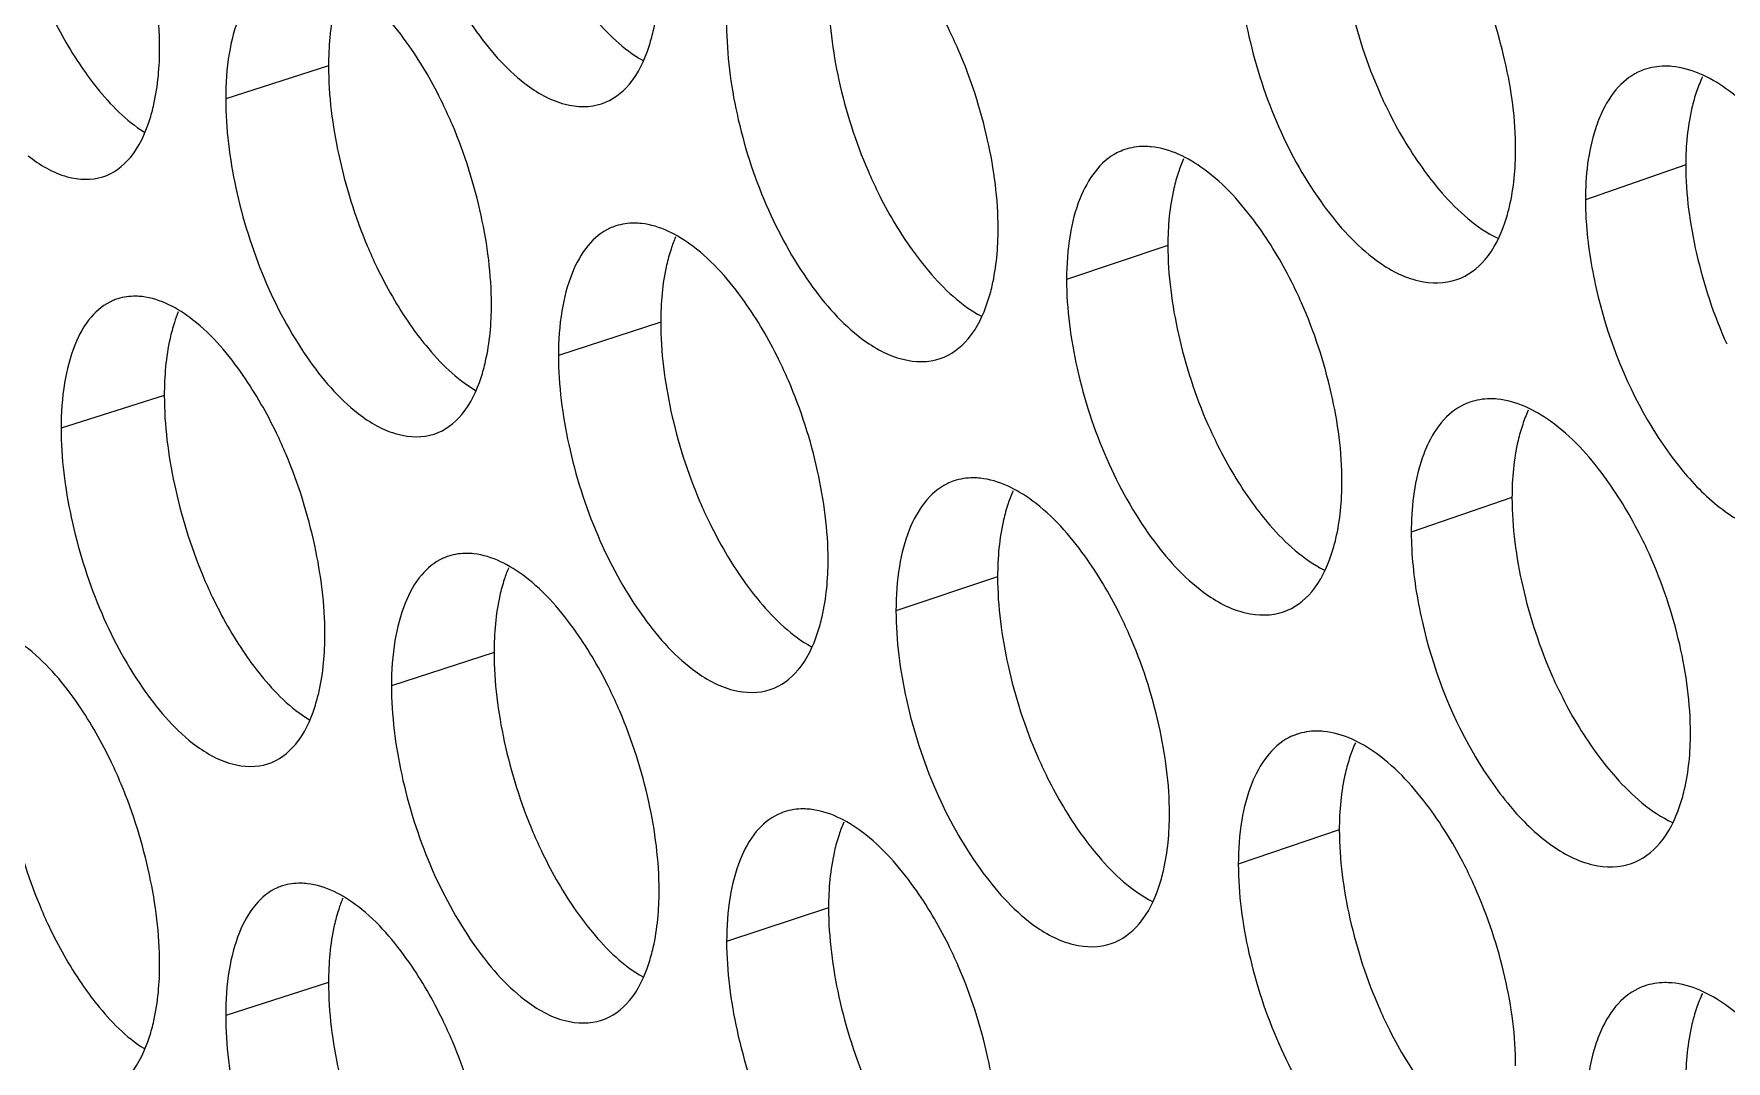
# Model space of a CAD drawing. Header units: millimetres. Extents: x 1177 to 4147, y 93 to 2194.
# Drawn here: x 2505.48 to 2520.02, y 950.58 to 959.4 of the extents above; entities that cross this region are included whole.
import ezdxf

# ---------------------------------------------------------------- set-up
doc = ezdxf.new("R2010")
doc.units = ezdxf.units.MM
doc.header["$LTSCALE"] = 0.1
doc.layers.get('0').update_dxf_attribs({"lineweight": 13})
doc.layers.add('标注', color=251, linetype='Continuous', lineweight=9)

# ---------------------------------------------------------------- blocks, each defined once
blk = doc.blocks.new('02')
at = {"layer": '标注'}
for p, q in [((4352.008, 961.45), (4350.746, 961.045)), ((4368.662, 960.236), (4367.431, 959.807)), ((4362.307, 959.248), (4361.064, 958.829)), ((4356.084, 958.305), (4354.829, 957.894)), ((4349.993, 957.405), (4348.726, 957.003)), ((4349.993, 957.405), (4348.726, 957.003)), ((4366.53, 956.151), (4365.294, 955.726)), ((4360.218, 955.179), (4358.971, 954.762)), ((4354.039, 954.25), (4352.78, 953.842)), ((4354.039, 954.25), (4352.78, 953.842)), ((4364.411, 952.072), (4363.172, 951.65)), ((4358.144, 951.114), (4356.893, 950.701)), ((4358.144, 951.114), (4356.893, 950.701)), ((4352.008, 950.2), (4350.746, 949.795))]:
    blk.add_line(p, q, dxfattribs=at)
for centre, radius, start, end in [((4362.005, 959.752), 0.708, 108.7111, 116.4326), ((4355.745, 958.84), 0.68, 108.1838, 114.818), ((4349.619, 957.971), 0.651, 107.6638, 113.1281), ((4349.619, 957.971), 0.651, 107.6638, 113.1281), ((4351.866, 957.741), 1.837, 157.8589, 162.2429), ((4351.866, 957.741), 1.837, 157.8589, 162.2429), ((4359.904, 955.693), 0.699, 108.5345, 115.9025), ((4353.688, 954.795), 0.67, 108.0096, 114.2633), ((4353.688, 954.795), 0.67, 108.0096, 114.2633), ((4355.89, 954.588), 1.814, 157.2003, 162.034), ((4355.89, 954.588), 1.814, 157.2003, 162.034), ((4364.121, 952.566), 0.718, 108.8885, 116.9547), ((4357.817, 951.639), 0.689, 108.3587, 115.3644), ((4357.817, 951.639), 0.689, 108.3587, 115.3644), ((4351.646, 950.756), 0.661, 107.8363, 113.7), ((4353.87, 950.537), 1.825, 157.5283, 162.138)]:
    blk.add_arc(centre, radius, start, end, dxfattribs=at)
for points, knots in [([(4352.78, 965.092), (4352.78, 964.726), (4352.879, 963.97), (4353.217, 962.892), (4353.725, 961.948), (4354.173, 961.423), (4354.418, 961.235)], [0, 0, 0, 0, 0.255445, 0.527438, 0.784592, 1, 1, 1, 1]), ([(4349.936, 961.678), (4349.936, 962.044), (4349.838, 962.8), (4349.614, 963.525), (4349.463, 963.885)], [0, 0, 0, 0, 0.48436, 1, 1, 1, 1]), ([(4364.411, 963.322), (4364.411, 962.956), (4364.514, 962.201), (4364.749, 961.478), (4364.907, 961.122)], [0, 0, 0, 0, 0.484224, 1, 1, 1, 1]), ([(4363.172, 962.9), (4363.172, 962.534), (4363.275, 961.778), (4363.626, 960.702), (4364.153, 959.764), (4364.616, 959.246), (4364.869, 959.062)], [0, 0, 0, 0, 0.254475, 0.525644, 0.782923, 1, 1, 1, 1]), ([(4351.381, 962.611), (4351.278, 962.566), (4351.081, 962.405), (4350.888, 962.043), (4350.769, 961.577), (4350.746, 961.231), (4350.746, 961.045)], [0, 0, 0, 0, 0.1898, 0.414696, 0.684955, 1, 1, 1, 1]), ([(4352.996, 961.698), (4352.819, 961.951), (4352.475, 962.366), (4351.975, 962.636), (4351.749, 962.662)], [0, 0, 0, 0, 0.575082, 1, 1, 1, 1]), ([(4355.938, 961.681), (4355.959, 961.746), (4356.039, 962.038), (4356.065, 962.343), (4356.065, 962.577)], [0, 0, 0, 0, 0.226657, 1, 1, 1, 1]), ([(4359.735, 961.653), (4359.697, 961.741), (4359.541, 962.076), (4359.352, 962.397), (4359.192, 962.619)], [0, 0, 0, 0, 0.259679, 1, 1, 1, 1]), ([(4366.575, 960.424), (4366.575, 960.79), (4366.471, 961.545), (4366.233, 962.266), (4366.074, 962.622)], [0, 0, 0, 0, 0.484049, 1, 1, 1, 1]), ([(4348.46, 962.405), (4348.496, 962.317), (4348.645, 961.98), (4348.826, 961.658), (4348.98, 961.433)], [0, 0, 0, 0, 0.260232, 1, 1, 1, 1]), ([(4352.133, 962.347), (4352.112, 962.282), (4352.034, 961.989), (4352.008, 961.684), (4352.008, 961.45)], [0, 0, 0, 0, 0.226307, 1, 1, 1, 1]), ([(4355.048, 962.325), (4355.111, 962.236), (4355.343, 961.931), (4355.627, 961.654), (4355.867, 961.517)], [0, 0, 0, 0, 0.282202, 1, 1, 1, 1]), ([(4358.144, 962.364), (4358.144, 961.998), (4358.244, 961.243), (4358.474, 960.519), (4358.629, 960.161)], [0, 0, 0, 0, 0.484339, 1, 1, 1, 1]), ([(4356.893, 961.951), (4356.893, 961.585), (4356.993, 960.829), (4357.336, 959.751), (4357.852, 958.809), (4358.306, 958.287), (4358.554, 958.101)], [0, 0, 0, 0, 0.255058, 0.526721, 0.783925, 1, 1, 1, 1]), ([(4349.811, 960.782), (4349.832, 960.847), (4349.911, 961.139), (4349.936, 961.444), (4349.936, 961.678)], [0, 0, 0, 0, 0.226242, 1, 1, 1, 1]), ([(4353.528, 960.728), (4353.49, 960.816), (4353.338, 961.152), (4353.153, 961.474), (4352.996, 961.698)], [0, 0, 0, 0, 0.259945, 1, 1, 1, 1]), ([(4355.359, 960.986), (4355.492, 961.029), (4355.754, 961.229), (4355.884, 961.519), (4355.938, 961.681)], [0, 0, 0, 0, 0.449251, 1, 1, 1, 1]), ([(4352.008, 961.45), (4352.008, 961.084), (4352.107, 960.328), (4352.332, 959.602), (4352.483, 959.243)], [0, 0, 0, 0, 0.484455, 1, 1, 1, 1]), ([(4360.225, 959.451), (4360.225, 959.817), (4360.123, 960.572), (4359.891, 961.296), (4359.735, 961.653)], [0, 0, 0, 0, 0.484165, 1, 1, 1, 1]), ([(4348.98, 961.433), (4349.038, 961.347), (4349.258, 961.049), (4349.523, 960.778), (4349.749, 960.637)], [0, 0, 0, 0, 0.281347, 1, 1, 1, 1]), ([(4368.153, 961.405), (4368.046, 961.368), (4367.837, 961.23), (4367.703, 961.023), (4367.646, 960.908)], [0, 0, 0, 0, 0.467496, 1, 1, 1, 1]), ([(4368.492, 961.444), (4368.463, 961.446), (4368.349, 961.451), (4368.233, 961.433), (4368.153, 961.405)], [0, 0, 0, 0, 0.258663, 1, 1, 1, 1]), ([(4369.811, 960.504), (4369.623, 960.754), (4369.252, 961.169), (4368.729, 961.423), (4368.492, 961.444)], [0, 0, 0, 0, 0.569371, 1, 1, 1, 1]), ([(4350.746, 961.045), (4350.746, 960.679), (4350.844, 959.923), (4351.18, 958.844), (4351.684, 957.899), (4352.128, 957.373), (4352.372, 957.184)], [0, 0, 0, 0, 0.255639, 0.527795, 0.784925, 1, 1, 1, 1]), ([(4354.418, 961.235), (4354.565, 961.123), (4354.861, 960.949), (4355.217, 960.939), (4355.359, 960.986)], [0, 0, 0, 0, 0.552376, 1, 1, 1, 1]), ([(4364.907, 961.122), (4364.945, 961.034), (4365.103, 960.7), (4365.295, 960.381), (4365.457, 960.16)], [0, 0, 0, 0, 0.259522, 1, 1, 1, 1]), ([(4368.795, 961.135), (4368.772, 961.07), (4368.69, 960.777), (4368.662, 960.47), (4368.662, 960.236)], [0, 0, 0, 0, 0.227421, 1, 1, 1, 1]), ([(4367.646, 960.908), (4367.61, 960.834), (4367.472, 960.483), (4367.431, 960.1), (4367.431, 959.807)], [0, 0, 0, 0, 0.219864, 1, 1, 1, 1]), ([(4349.24, 960.089), (4349.371, 960.131), (4349.632, 960.331), (4349.759, 960.62), (4349.811, 960.782)], [0, 0, 0, 0, 0.446528, 1, 1, 1, 1]), ([(4354.007, 958.523), (4354.007, 958.889), (4353.908, 959.644), (4353.68, 960.369), (4353.528, 960.728)], [0, 0, 0, 0, 0.484282, 1, 1, 1, 1]), ([(4362.104, 960.457), (4362.076, 960.46), (4361.966, 960.466), (4361.855, 960.449), (4361.778, 960.423)], [0, 0, 0, 0, 0.258751, 1, 1, 1, 1]), ([(4363.396, 959.508), (4363.212, 959.76), (4362.851, 960.174), (4362.336, 960.435), (4362.104, 960.457)], [0, 0, 0, 0, 0.571465, 1, 1, 1, 1]), ([(4366.443, 959.526), (4366.465, 959.591), (4366.547, 959.884), (4366.575, 960.19), (4366.575, 960.424)], [0, 0, 0, 0, 0.227356, 1, 1, 1, 1]), ([(4348.324, 960.347), (4348.466, 960.235), (4348.753, 960.06), (4349.101, 960.045), (4349.24, 960.089)], [0, 0, 0, 0, 0.554103, 1, 1, 1, 1]), ([(4361.689, 960.386), (4361.473, 960.279), (4361.227, 959.909), (4361.089, 959.351), (4361.064, 959.01), (4361.064, 958.829)], [0, 0, 0, 0, 0.41671, 0.687379, 1, 1, 1, 1]), ([(4368.662, 960.236), (4368.662, 959.87), (4368.766, 959.115), (4369.005, 958.393), (4369.165, 958.038)], [0, 0, 0, 0, 0.484147, 1, 1, 1, 1]), ([(4358.629, 960.161), (4358.667, 960.073), (4358.821, 959.737), (4359.009, 959.417), (4359.168, 959.194)], [0, 0, 0, 0, 0.259789, 1, 1, 1, 1]), ([(4362.437, 960.146), (4362.415, 960.081), (4362.334, 959.788), (4362.307, 959.483), (4362.307, 959.248)], [0, 0, 0, 0, 0.227, 1, 1, 1, 1]), ([(4365.457, 960.16), (4365.525, 960.066), (4365.779, 959.747), (4366.093, 959.463), (4366.356, 959.334)], [0, 0, 0, 0, 0.283373, 1, 1, 1, 1]), ([(4367.431, 959.807), (4367.431, 959.72), (4367.444, 959.354), (4367.501, 958.991), (4367.563, 958.719)], [0, 0, 0, 0, 0.237523, 1, 1, 1, 1]), ([(4355.46, 959.457), (4355.358, 959.409), (4355.162, 959.246), (4354.971, 958.885), (4354.852, 958.421), (4354.829, 958.078), (4354.829, 957.894)], [0, 0, 0, 0, 0.191473, 0.417182, 0.686837, 1, 1, 1, 1]), ([(4355.847, 959.516), (4355.82, 959.519), (4355.714, 959.525), (4355.608, 959.51), (4355.533, 959.486)], [0, 0, 0, 0, 0.258853, 1, 1, 1, 1]), ([(4357.112, 958.557), (4356.932, 958.81), (4356.581, 959.225), (4356.076, 959.491), (4355.847, 959.516)], [0, 0, 0, 0, 0.573616, 1, 1, 1, 1]), ([(4360.096, 958.554), (4360.118, 958.619), (4360.198, 958.912), (4360.225, 959.217), (4360.225, 959.451)], [0, 0, 0, 0, 0.226935, 1, 1, 1, 1]), ([(4363.947, 958.544), (4363.908, 958.632), (4363.749, 958.967), (4363.558, 959.287), (4363.396, 959.508)], [0, 0, 0, 0, 0.2595, 1, 1, 1, 1]), ([(4365.854, 958.827), (4365.988, 958.874), (4366.251, 959.074), (4366.388, 959.364), (4366.443, 959.526)], [0, 0, 0, 0, 0.453533, 1, 1, 1, 1]), ([(4352.483, 959.243), (4352.52, 959.155), (4352.671, 958.819), (4352.855, 958.497), (4353.01, 958.273)], [0, 0, 0, 0, 0.260055, 1, 1, 1, 1]), ([(4356.211, 959.202), (4356.189, 959.137), (4356.11, 958.844), (4356.084, 958.539), (4356.084, 958.305)], [0, 0, 0, 0, 0.226582, 1, 1, 1, 1]), ([(4359.168, 959.194), (4359.233, 959.104), (4359.473, 958.792), (4359.769, 958.512), (4360.019, 958.378)], [0, 0, 0, 0, 0.282708, 1, 1, 1, 1]), ([(4362.307, 959.248), (4362.307, 958.882), (4362.409, 958.127), (4362.643, 957.404), (4362.799, 957.047)], [0, 0, 0, 0, 0.484262, 1, 1, 1, 1]), ([(4364.869, 959.062), (4365.023, 958.95), (4365.337, 958.778), (4365.706, 958.776), (4365.854, 958.827)], [0, 0, 0, 0, 0.549699, 1, 1, 1, 1]), ([(4361.064, 958.829), (4361.064, 958.463), (4361.166, 957.707), (4361.515, 956.63), (4362.038, 955.691), (4362.498, 955.171), (4362.749, 954.987)], [0, 0, 0, 0, 0.254669, 0.526003, 0.783257, 1, 1, 1, 1]), ([(4349.363, 958.57), (4349.26, 958.526), (4349.062, 958.366), (4348.869, 958.005), (4348.75, 957.537), (4348.726, 957.19), (4348.726, 957.003)], [0, 0, 0, 0, 0.188951, 0.413428, 0.683995, 1, 1, 1, 1]), ([(4349.363, 958.57), (4349.26, 958.526), (4349.062, 958.366), (4348.869, 958.005), (4348.75, 957.537), (4348.726, 957.19), (4348.726, 957.003)], [0, 0, 0, 0, 0.188951, 0.413428, 0.683995, 1, 1, 1, 1]), ([(4349.722, 958.618), (4349.696, 958.621), (4349.595, 958.628), (4349.493, 958.614), (4349.421, 958.592)], [0, 0, 0, 0, 0.258969, 1, 1, 1, 1]), ([(4349.722, 958.618), (4349.696, 958.621), (4349.595, 958.628), (4349.493, 958.614), (4349.421, 958.592)], [0, 0, 0, 0, 0.258969, 1, 1, 1, 1]), ([(4350.96, 957.651), (4350.785, 957.903), (4350.444, 958.319), (4349.948, 958.591), (4349.722, 958.618)], [0, 0, 0, 0, 0.575826, 1, 1, 1, 1]), ([(4350.96, 957.651), (4350.785, 957.903), (4350.444, 958.319), (4349.948, 958.591), (4349.722, 958.618)], [0, 0, 0, 0, 0.575826, 1, 1, 1, 1]), ([(4357.651, 957.59), (4357.613, 957.678), (4357.458, 958.013), (4357.271, 958.334), (4357.112, 958.557)], [0, 0, 0, 0, 0.259768, 1, 1, 1, 1]), ([(4359.513, 957.857), (4359.646, 957.902), (4359.909, 958.102), (4360.042, 958.392), (4360.096, 958.554)], [0, 0, 0, 0, 0.451001, 1, 1, 1, 1]), ([(4364.444, 956.345), (4364.444, 956.711), (4364.34, 957.466), (4364.104, 958.188), (4363.947, 958.544)], [0, 0, 0, 0, 0.484088, 1, 1, 1, 1]), ([(4367.563, 958.719), (4367.692, 958.155), (4368, 957.349), (4368.609, 956.463), (4368.965, 956.111), (4369.151, 955.978)], [0, 0, 0, 0, 0.539288, 0.786761, 1, 1, 1, 1]), ([(4353.881, 957.626), (4353.902, 957.691), (4353.981, 957.984), (4354.007, 958.289), (4354.007, 958.523)], [0, 0, 0, 0, 0.226518, 1, 1, 1, 1]), ([(4350.117, 958.302), (4350.096, 958.236), (4350.018, 957.944), (4349.993, 957.639), (4349.993, 957.405)], [0, 0, 0, 0, 0.226169, 1, 1, 1, 1]), ([(4350.117, 958.302), (4350.096, 958.236), (4350.018, 957.944), (4349.993, 957.639), (4349.993, 957.405)], [0, 0, 0, 0, 0.226169, 1, 1, 1, 1]), ([(4353.01, 958.273), (4353.072, 958.185), (4353.3, 957.882), (4353.577, 957.607), (4353.813, 957.468)], [0, 0, 0, 0, 0.28193, 1, 1, 1, 1]), ([(4356.084, 958.305), (4356.084, 957.939), (4356.183, 957.183), (4356.412, 956.458), (4356.565, 956.1)], [0, 0, 0, 0, 0.484378, 1, 1, 1, 1]), ([(4358.554, 958.101), (4358.704, 957.989), (4359.007, 957.816), (4359.369, 957.809), (4359.513, 957.857)], [0, 0, 0, 0, 0.551276, 1, 1, 1, 1]), ([(4354.829, 957.894), (4354.829, 957.528), (4354.929, 956.772), (4355.269, 955.694), (4355.781, 954.751), (4356.232, 954.228), (4356.479, 954.041)], [0, 0, 0, 0, 0.255252, 0.52708, 0.784259, 1, 1, 1, 1]), ([(4351.488, 956.679), (4351.451, 956.767), (4351.299, 957.104), (4351.116, 957.426), (4350.96, 957.651)], [0, 0, 0, 0, 0.260034, 1, 1, 1, 1]), ([(4351.488, 956.679), (4351.451, 956.767), (4351.299, 957.104), (4351.116, 957.426), (4350.96, 957.651)], [0, 0, 0, 0, 0.260034, 1, 1, 1, 1]), ([(4353.305, 956.932), (4353.437, 956.975), (4353.698, 957.175), (4353.828, 957.464), (4353.881, 957.626)], [0, 0, 0, 0, 0.448356, 1, 1, 1, 1]), ([(4358.138, 955.387), (4358.138, 955.753), (4358.037, 956.508), (4357.806, 957.232), (4357.651, 957.59)], [0, 0, 0, 0, 0.484204, 1, 1, 1, 1]), ([(4349.993, 957.405), (4349.993, 957.039), (4350.09, 956.283), (4350.314, 955.556), (4350.464, 955.197)], [0, 0, 0, 0, 0.484494, 1, 1, 1, 1]), ([(4349.993, 957.405), (4349.993, 957.039), (4350.09, 956.283), (4350.314, 955.556), (4350.464, 955.197)], [0, 0, 0, 0, 0.484494, 1, 1, 1, 1]), ([(4366.013, 957.322), (4365.907, 957.286), (4365.697, 957.148), (4365.563, 956.94), (4365.507, 956.825)], [0, 0, 0, 0, 0.466707, 1, 1, 1, 1]), ([(4366.348, 957.36), (4366.319, 957.363), (4366.207, 957.368), (4366.092, 957.35), (4366.013, 957.322)], [0, 0, 0, 0, 0.258691, 1, 1, 1, 1]), ([(4367.658, 956.417), (4367.471, 956.668), (4367.104, 957.082), (4366.583, 957.338), (4366.348, 957.36)], [0, 0, 0, 0, 0.570063, 1, 1, 1, 1]), ([(4352.372, 957.184), (4352.517, 957.072), (4352.81, 956.898), (4353.164, 956.886), (4353.305, 956.932)], [0, 0, 0, 0, 0.552941, 1, 1, 1, 1]), ([(4348.726, 957.003), (4348.726, 956.637), (4348.824, 955.881), (4349.157, 954.801), (4349.657, 953.855), (4350.098, 953.328), (4350.341, 953.138)], [0, 0, 0, 0, 0.255833, 0.528153, 0.785258, 1, 1, 1, 1]), ([(4348.726, 957.003), (4348.726, 956.637), (4348.824, 955.881), (4349.157, 954.801), (4349.657, 953.855), (4350.098, 953.328), (4350.341, 953.138)], [0, 0, 0, 0, 0.255833, 0.528153, 0.785258, 1, 1, 1, 1]), ([(4362.799, 957.047), (4362.838, 956.959), (4362.995, 956.624), (4363.185, 956.304), (4363.346, 956.083)], [0, 0, 0, 0, 0.259611, 1, 1, 1, 1]), ([(4366.661, 957.05), (4366.639, 956.985), (4366.557, 956.692), (4366.53, 956.386), (4366.53, 956.151)], [0, 0, 0, 0, 0.22728, 1, 1, 1, 1]), ([(4351.964, 954.473), (4351.964, 954.839), (4351.866, 955.595), (4351.639, 956.32), (4351.488, 956.679)], [0, 0, 0, 0, 0.484321, 1, 1, 1, 1]), ([(4351.964, 954.473), (4351.964, 954.839), (4351.866, 955.595), (4351.639, 956.32), (4351.488, 956.679)], [0, 0, 0, 0, 0.484321, 1, 1, 1, 1]), ([(4365.507, 956.825), (4365.471, 956.751), (4365.335, 956.4), (4365.294, 956.019), (4365.294, 955.726)], [0, 0, 0, 0, 0.219714, 1, 1, 1, 1]), ([(4359.598, 956.322), (4359.381, 956.216), (4359.133, 955.846), (4358.996, 955.287), (4358.971, 954.944), (4358.971, 954.762)], [0, 0, 0, 0, 0.415426, 0.686428, 1, 1, 1, 1]), ([(4360.004, 956.389), (4359.976, 956.392), (4359.867, 956.397), (4359.758, 956.381), (4359.681, 956.356)], [0, 0, 0, 0, 0.258783, 1, 1, 1, 1]), ([(4361.287, 955.436), (4361.104, 955.688), (4360.746, 956.103), (4360.235, 956.365), (4360.004, 956.389)], [0, 0, 0, 0, 0.572175, 1, 1, 1, 1]), ([(4364.312, 955.447), (4364.334, 955.512), (4364.416, 955.805), (4364.444, 956.111), (4364.444, 956.345)], [0, 0, 0, 0, 0.227216, 1, 1, 1, 1]), ([(4368.216, 955.455), (4368.177, 955.543), (4368.016, 955.877), (4367.822, 956.196), (4367.658, 956.417)], [0, 0, 0, 0, 0.259321, 1, 1, 1, 1]), ([(4356.565, 956.1), (4356.603, 956.012), (4356.757, 955.676), (4356.943, 955.355), (4357.101, 955.132)], [0, 0, 0, 0, 0.259878, 1, 1, 1, 1]), ([(4360.347, 956.077), (4360.325, 956.012), (4360.245, 955.719), (4360.218, 955.413), (4360.218, 955.179)], [0, 0, 0, 0, 0.22686, 1, 1, 1, 1]), ([(4363.346, 956.083), (4363.413, 955.99), (4363.663, 955.674), (4363.971, 955.391), (4364.229, 955.26)], [0, 0, 0, 0, 0.283164, 1, 1, 1, 1]), ([(4366.53, 956.151), (4366.53, 955.786), (4366.633, 955.03), (4366.87, 954.308), (4367.028, 953.952)], [0, 0, 0, 0, 0.484186, 1, 1, 1, 1]), ([(4369.151, 955.978), (4369.309, 955.865), (4369.629, 955.695), (4370.004, 955.696), (4370.154, 955.749)], [0, 0, 0, 0, 0.548694, 1, 1, 1, 1]), ([(4365.294, 955.726), (4365.294, 955.639), (4365.307, 955.273), (4365.364, 954.909), (4365.426, 954.637)], [0, 0, 0, 0, 0.237501, 1, 1, 1, 1]), ([(4353.791, 955.462), (4353.764, 955.465), (4353.66, 955.471), (4353.554, 955.457), (4353.481, 955.433)], [0, 0, 0, 0, 0.25889, 1, 1, 1, 1]), ([(4353.791, 955.462), (4353.764, 955.465), (4353.66, 955.471), (4353.554, 955.457), (4353.481, 955.433)], [0, 0, 0, 0, 0.25889, 1, 1, 1, 1]), ([(4355.047, 954.5), (4354.868, 954.753), (4354.52, 955.168), (4354.018, 955.436), (4353.791, 955.462)], [0, 0, 0, 0, 0.574346, 1, 1, 1, 1]), ([(4355.047, 954.5), (4354.868, 954.753), (4354.52, 955.168), (4354.018, 955.436), (4353.791, 955.462)], [0, 0, 0, 0, 0.574346, 1, 1, 1, 1]), ([(4361.834, 954.471), (4361.795, 954.559), (4361.638, 954.894), (4361.447, 955.214), (4361.287, 955.436)], [0, 0, 0, 0, 0.259589, 1, 1, 1, 1]), ([(4363.726, 954.749), (4363.86, 954.795), (4364.123, 954.995), (4364.258, 955.285), (4364.312, 955.447)], [0, 0, 0, 0, 0.452702, 1, 1, 1, 1]), ([(4368.72, 953.259), (4368.72, 953.624), (4368.616, 954.379), (4368.376, 955.1), (4368.216, 955.455)], [0, 0, 0, 0, 0.484011, 1, 1, 1, 1]), ([(4353.413, 955.406), (4353.311, 955.36), (4353.114, 955.198), (4352.922, 954.837), (4352.804, 954.372), (4352.78, 954.027), (4352.78, 953.842)], [0, 0, 0, 0, 0.190641, 0.415947, 0.685903, 1, 1, 1, 1]), ([(4353.413, 955.406), (4353.311, 955.36), (4353.114, 955.198), (4352.922, 954.837), (4352.804, 954.372), (4352.78, 954.027), (4352.78, 953.842)], [0, 0, 0, 0, 0.190641, 0.415947, 0.685903, 1, 1, 1, 1]), ([(4358.009, 954.49), (4358.031, 954.555), (4358.111, 954.847), (4358.138, 955.153), (4358.138, 955.387)], [0, 0, 0, 0, 0.226796, 1, 1, 1, 1]), ([(4350.464, 955.197), (4350.501, 955.108), (4350.651, 954.772), (4350.833, 954.45), (4350.988, 954.226)], [0, 0, 0, 0, 0.260144, 1, 1, 1, 1]), ([(4350.464, 955.197), (4350.501, 955.108), (4350.651, 954.772), (4350.833, 954.45), (4350.988, 954.226)], [0, 0, 0, 0, 0.260144, 1, 1, 1, 1]), ([(4354.165, 955.147), (4354.143, 955.082), (4354.065, 954.789), (4354.039, 954.484), (4354.039, 954.25)], [0, 0, 0, 0, 0.226444, 1, 1, 1, 1]), ([(4354.165, 955.147), (4354.143, 955.082), (4354.065, 954.789), (4354.039, 954.484), (4354.039, 954.25)], [0, 0, 0, 0, 0.226444, 1, 1, 1, 1]), ([(4357.101, 955.132), (4357.164, 955.043), (4357.401, 954.734), (4357.691, 954.455), (4357.935, 954.32)], [0, 0, 0, 0, 0.282461, 1, 1, 1, 1]), ([(4360.218, 955.179), (4360.218, 954.813), (4360.319, 954.057), (4360.551, 953.334), (4360.707, 952.976)], [0, 0, 0, 0, 0.484301, 1, 1, 1, 1]), ([(4362.749, 954.987), (4362.902, 954.875), (4363.212, 954.703), (4363.579, 954.699), (4363.726, 954.749)], [0, 0, 0, 0, 0.550215, 1, 1, 1, 1]), ([(4358.971, 954.762), (4358.971, 954.396), (4359.072, 953.64), (4359.418, 952.563), (4359.938, 951.623), (4360.395, 951.102), (4360.644, 950.917)], [0, 0, 0, 0, 0.254863, 0.526363, 0.783591, 1, 1, 1, 1]), ([(4365.426, 954.637), (4365.554, 954.073), (4365.859, 953.267), (4366.464, 952.379), (4366.817, 952.026), (4367.003, 951.893)], [0, 0, 0, 0, 0.539686, 0.787091, 1, 1, 1, 1]), ([(4348.939, 953.608), (4348.766, 953.861), (4348.428, 954.277), (4347.935, 954.551), (4347.711, 954.578)], [0, 0, 0, 0, 0.576575, 1, 1, 1, 1]), ([(4351.839, 953.577), (4351.86, 953.642), (4351.939, 953.934), (4351.964, 954.239), (4351.964, 954.473)], [0, 0, 0, 0, 0.22638, 1, 1, 1, 1]), ([(4351.839, 953.577), (4351.86, 953.642), (4351.939, 953.934), (4351.964, 954.239), (4351.964, 954.473)], [0, 0, 0, 0, 0.22638, 1, 1, 1, 1]), ([(4355.582, 953.531), (4355.544, 953.619), (4355.391, 953.955), (4355.204, 954.277), (4355.047, 954.5)], [0, 0, 0, 0, 0.259857, 1, 1, 1, 1]), ([(4355.582, 953.531), (4355.544, 953.619), (4355.391, 953.955), (4355.204, 954.277), (4355.047, 954.5)], [0, 0, 0, 0, 0.259857, 1, 1, 1, 1]), ([(4357.429, 953.794), (4357.562, 953.838), (4357.824, 954.038), (4357.956, 954.328), (4358.009, 954.49)], [0, 0, 0, 0, 0.450132, 1, 1, 1, 1]), ([(4362.327, 952.271), (4362.327, 952.636), (4362.225, 953.392), (4361.99, 954.114), (4361.834, 954.471)], [0, 0, 0, 0, 0.484127, 1, 1, 1, 1]), ([(4350.988, 954.226), (4351.048, 954.139), (4351.271, 953.838), (4351.543, 953.565), (4351.774, 953.425)], [0, 0, 0, 0, 0.281645, 1, 1, 1, 1]), ([(4350.988, 954.226), (4351.048, 954.139), (4351.271, 953.838), (4351.543, 953.565), (4351.774, 953.425)], [0, 0, 0, 0, 0.281645, 1, 1, 1, 1]), ([(4354.039, 954.25), (4354.039, 953.884), (4354.138, 953.128), (4354.365, 952.403), (4354.517, 952.044)], [0, 0, 0, 0, 0.484416, 1, 1, 1, 1]), ([(4354.039, 954.25), (4354.039, 953.884), (4354.138, 953.128), (4354.365, 952.403), (4354.517, 952.044)], [0, 0, 0, 0, 0.484416, 1, 1, 1, 1]), ([(4356.479, 954.041), (4356.627, 953.929), (4356.927, 953.755), (4357.286, 953.747), (4357.429, 953.794)], [0, 0, 0, 0, 0.551821, 1, 1, 1, 1]), ([(4352.78, 953.842), (4352.78, 953.476), (4352.879, 952.72), (4353.217, 951.642), (4353.725, 950.698), (4354.173, 950.173), (4354.418, 949.985)], [0, 0, 0, 0, 0.255445, 0.527438, 0.784592, 1, 1, 1, 1]), ([(4352.78, 953.842), (4352.78, 953.476), (4352.879, 952.72), (4353.217, 951.642), (4353.725, 950.698), (4354.173, 950.173), (4354.418, 949.985)], [0, 0, 0, 0, 0.255445, 0.527438, 0.784592, 1, 1, 1, 1]), ([(4367.028, 953.952), (4367.067, 953.865), (4367.227, 953.53), (4367.419, 953.212), (4367.582, 952.991)], [0, 0, 0, 0, 0.259432, 1, 1, 1, 1]), ([(4349.463, 952.635), (4349.427, 952.724), (4349.276, 953.06), (4349.094, 953.383), (4348.939, 953.608)], [0, 0, 0, 0, 0.260123, 1, 1, 1, 1]), ([(4351.265, 952.883), (4351.396, 952.925), (4351.657, 953.125), (4351.786, 953.414), (4351.839, 953.577)], [0, 0, 0, 0, 0.447449, 1, 1, 1, 1]), ([(4351.265, 952.883), (4351.396, 952.925), (4351.657, 953.125), (4351.786, 953.414), (4351.839, 953.577)], [0, 0, 0, 0, 0.447449, 1, 1, 1, 1]), ([(4347.992, 953.365), (4347.992, 952.998), (4348.089, 952.242), (4348.311, 951.515), (4348.46, 951.155)], [0, 0, 0, 0, 0.484532, 1, 1, 1, 1]), ([(4356.065, 951.327), (4356.065, 951.693), (4355.965, 952.449), (4355.735, 953.173), (4355.582, 953.531)], [0, 0, 0, 0, 0.484243, 1, 1, 1, 1]), ([(4356.065, 951.327), (4356.065, 951.693), (4355.965, 952.449), (4355.735, 953.173), (4355.582, 953.531)], [0, 0, 0, 0, 0.484243, 1, 1, 1, 1]), ([(4363.795, 953.206), (4363.579, 953.096), (4363.334, 952.727), (4363.197, 952.17), (4363.172, 951.83), (4363.172, 951.65)], [0, 0, 0, 0, 0.417976, 0.688317, 1, 1, 1, 1]), ([(4364.219, 953.281), (4364.19, 953.284), (4364.079, 953.289), (4363.966, 953.272), (4363.888, 953.245)], [0, 0, 0, 0, 0.25872, 1, 1, 1, 1]), ([(4365.52, 952.335), (4365.334, 952.586), (4364.97, 953.001), (4364.453, 953.259), (4364.219, 953.281)], [0, 0, 0, 0, 0.570761, 1, 1, 1, 1]), ([(4368.587, 952.36), (4368.61, 952.425), (4368.692, 952.718), (4368.72, 953.024), (4368.72, 953.259)], [0, 0, 0, 0, 0.227498, 1, 1, 1, 1]), ([(4350.341, 953.138), (4350.484, 953.026), (4350.774, 952.852), (4351.125, 952.838), (4351.265, 952.883)], [0, 0, 0, 0, 0.553517, 1, 1, 1, 1]), ([(4350.341, 953.138), (4350.484, 953.026), (4350.774, 952.852), (4351.125, 952.838), (4351.265, 952.883)], [0, 0, 0, 0, 0.553517, 1, 1, 1, 1]), ([(4360.707, 952.976), (4360.745, 952.888), (4360.901, 952.553), (4361.09, 952.233), (4361.249, 952.011)], [0, 0, 0, 0, 0.2597, 1, 1, 1, 1]), ([(4364.542, 952.971), (4364.52, 952.906), (4364.438, 952.613), (4364.411, 952.307), (4364.411, 952.072)], [0, 0, 0, 0, 0.22714, 1, 1, 1, 1]), ([(4367.582, 952.991), (4367.652, 952.897), (4367.911, 952.576), (4368.231, 952.29), (4368.498, 952.163)], [0, 0, 0, 0, 0.283571, 1, 1, 1, 1]), ([(4349.936, 950.428), (4349.936, 950.794), (4349.838, 951.55), (4349.614, 952.275), (4349.463, 952.635)], [0, 0, 0, 0, 0.48436, 1, 1, 1, 1]), ([(4357.918, 952.325), (4357.89, 952.328), (4357.784, 952.334), (4357.675, 952.318), (4357.6, 952.293)], [0, 0, 0, 0, 0.258817, 1, 1, 1, 1]), ([(4357.918, 952.325), (4357.89, 952.328), (4357.784, 952.334), (4357.675, 952.318), (4357.6, 952.293)], [0, 0, 0, 0, 0.258817, 1, 1, 1, 1]), ([(4359.192, 951.369), (4359.011, 951.621), (4358.656, 952.037), (4358.148, 952.301), (4357.918, 952.325)], [0, 0, 0, 0, 0.572892, 1, 1, 1, 1]), ([(4359.192, 951.369), (4359.011, 951.621), (4358.656, 952.037), (4358.148, 952.301), (4357.918, 952.325)], [0, 0, 0, 0, 0.572892, 1, 1, 1, 1]), ([(4366.074, 951.372), (4366.035, 951.46), (4365.876, 951.795), (4365.683, 952.114), (4365.52, 952.335)], [0, 0, 0, 0, 0.25941, 1, 1, 1, 1]), ([(4367.997, 951.661), (4368.131, 951.708), (4368.395, 951.908), (4368.532, 952.198), (4368.587, 952.36)], [0, 0, 0, 0, 0.454353, 1, 1, 1, 1]), ([(4357.522, 952.262), (4357.42, 952.213), (4357.225, 952.049), (4357.034, 951.688), (4356.916, 951.226), (4356.893, 950.884), (4356.893, 950.701)], [0, 0, 0, 0, 0.192296, 0.418401, 0.687759, 1, 1, 1, 1]), ([(4357.522, 952.262), (4357.42, 952.213), (4357.225, 952.049), (4357.034, 951.688), (4356.916, 951.226), (4356.893, 950.884), (4356.893, 950.701)], [0, 0, 0, 0, 0.192296, 0.418401, 0.687759, 1, 1, 1, 1]), ([(4362.197, 951.373), (4362.219, 951.438), (4362.3, 951.731), (4362.327, 952.036), (4362.327, 952.271)], [0, 0, 0, 0, 0.227075, 1, 1, 1, 1]), ([(4354.517, 952.044), (4354.554, 951.956), (4354.707, 951.62), (4354.891, 951.299), (4355.048, 951.075)], [0, 0, 0, 0, 0.259967, 1, 1, 1, 1]), ([(4354.517, 952.044), (4354.554, 951.956), (4354.707, 951.62), (4354.891, 951.299), (4355.048, 951.075)], [0, 0, 0, 0, 0.259967, 1, 1, 1, 1]), ([(4358.272, 952.012), (4358.25, 951.947), (4358.17, 951.654), (4358.144, 951.349), (4358.144, 951.114)], [0, 0, 0, 0, 0.226721, 1, 1, 1, 1]), ([(4358.272, 952.012), (4358.25, 951.947), (4358.17, 951.654), (4358.144, 951.349), (4358.144, 951.114)], [0, 0, 0, 0, 0.226721, 1, 1, 1, 1]), ([(4361.249, 952.011), (4361.316, 951.92), (4361.561, 951.606), (4361.863, 951.324), (4362.117, 951.192)], [0, 0, 0, 0, 0.282942, 1, 1, 1, 1]), ([(4364.411, 952.072), (4364.411, 951.706), (4364.514, 950.951), (4364.749, 950.228), (4364.907, 949.872)], [0, 0, 0, 0, 0.484224, 1, 1, 1, 1]), ([(4367.003, 951.893), (4367.159, 951.78), (4367.475, 951.609), (4367.848, 951.609), (4367.997, 951.661)], [0, 0, 0, 0, 0.549192, 1, 1, 1, 1]), ([(4363.172, 951.65), (4363.172, 951.284), (4363.275, 950.528), (4363.626, 949.452), (4364.153, 948.514), (4364.616, 947.996), (4364.869, 947.812)], [0, 0, 0, 0, 0.254475, 0.525644, 0.782923, 1, 1, 1, 1]), ([(4351.381, 951.361), (4351.278, 951.316), (4351.081, 951.155), (4350.888, 950.793), (4350.769, 950.327), (4350.746, 949.981), (4350.746, 949.795)], [0, 0, 0, 0, 0.1898, 0.414696, 0.684955, 1, 1, 1, 1]), ([(4351.749, 951.412), (4351.723, 951.415), (4351.62, 951.422), (4351.516, 951.408), (4351.444, 951.385)], [0, 0, 0, 0, 0.258928, 1, 1, 1, 1]), ([(4352.996, 950.448), (4352.819, 950.701), (4352.475, 951.116), (4351.975, 951.386), (4351.749, 951.412)], [0, 0, 0, 0, 0.575082, 1, 1, 1, 1]), ([(4355.938, 950.431), (4355.959, 950.496), (4356.039, 950.788), (4356.065, 951.093), (4356.065, 951.327)], [0, 0, 0, 0, 0.226657, 1, 1, 1, 1]), ([(4355.938, 950.431), (4355.959, 950.496), (4356.039, 950.788), (4356.065, 951.093), (4356.065, 951.327)], [0, 0, 0, 0, 0.226657, 1, 1, 1, 1]), ([(4359.735, 950.403), (4359.697, 950.491), (4359.541, 950.826), (4359.352, 951.147), (4359.192, 951.369)], [0, 0, 0, 0, 0.259679, 1, 1, 1, 1]), ([(4359.735, 950.403), (4359.697, 950.491), (4359.541, 950.826), (4359.352, 951.147), (4359.192, 951.369)], [0, 0, 0, 0, 0.259679, 1, 1, 1, 1]), ([(4361.612, 950.676), (4361.746, 950.721), (4362.008, 950.921), (4362.143, 951.211), (4362.197, 951.373)], [0, 0, 0, 0, 0.451858, 1, 1, 1, 1]), ([(4366.575, 949.174), (4366.575, 949.54), (4366.471, 950.295), (4366.233, 951.016), (4366.074, 951.372)], [0, 0, 0, 0, 0.484049, 1, 1, 1, 1]), ([(4348.46, 951.155), (4348.496, 951.067), (4348.645, 950.73), (4348.826, 950.408), (4348.98, 950.183)], [0, 0, 0, 0, 0.260232, 1, 1, 1, 1]), ([(4352.133, 951.097), (4352.112, 951.032), (4352.034, 950.739), (4352.008, 950.434), (4352.008, 950.2)], [0, 0, 0, 0, 0.226307, 1, 1, 1, 1]), ([(4355.048, 951.075), (4355.111, 950.986), (4355.343, 950.681), (4355.627, 950.404), (4355.867, 950.267)], [0, 0, 0, 0, 0.282202, 1, 1, 1, 1]), ([(4355.048, 951.075), (4355.111, 950.986), (4355.343, 950.681), (4355.627, 950.404), (4355.867, 950.267)], [0, 0, 0, 0, 0.282202, 1, 1, 1, 1]), ([(4358.144, 951.114), (4358.144, 950.748), (4358.244, 949.993), (4358.474, 949.269), (4358.629, 948.911)], [0, 0, 0, 0, 0.484339, 1, 1, 1, 1]), ([(4358.144, 951.114), (4358.144, 950.748), (4358.244, 949.993), (4358.474, 949.269), (4358.629, 948.911)], [0, 0, 0, 0, 0.484339, 1, 1, 1, 1]), ([(4360.644, 950.917), (4360.796, 950.804), (4361.102, 950.632), (4361.467, 950.627), (4361.612, 950.676)], [0, 0, 0, 0, 0.550741, 1, 1, 1, 1]), ([(4356.893, 950.701), (4356.893, 950.335), (4356.993, 949.579), (4357.336, 948.501), (4357.852, 947.559), (4358.306, 947.037), (4358.554, 946.851)], [0, 0, 0, 0, 0.255058, 0.526721, 0.783925, 1, 1, 1, 1]), ([(4356.893, 950.701), (4356.893, 950.335), (4356.993, 949.579), (4357.336, 948.501), (4357.852, 947.559), (4358.306, 947.037), (4358.554, 946.851)], [0, 0, 0, 0, 0.255058, 0.526721, 0.783925, 1, 1, 1, 1]), ([(4353.528, 949.478), (4353.49, 949.566), (4353.338, 949.902), (4353.153, 950.224), (4352.996, 950.448)], [0, 0, 0, 0, 0.259945, 1, 1, 1, 1]), ([(4349.811, 949.532), (4349.832, 949.597), (4349.911, 949.889), (4349.936, 950.194), (4349.936, 950.428)], [0, 0, 0, 0, 0.226242, 1, 1, 1, 1]), ([(4355.359, 949.736), (4355.492, 949.779), (4355.754, 949.979), (4355.884, 950.269), (4355.938, 950.431)], [0, 0, 0, 0, 0.449251, 1, 1, 1, 1]), ([(4355.359, 949.736), (4355.492, 949.779), (4355.754, 949.979), (4355.884, 950.269), (4355.938, 950.431)], [0, 0, 0, 0, 0.449251, 1, 1, 1, 1]), ([(4360.225, 948.201), (4360.225, 948.567), (4360.123, 949.322), (4359.891, 950.046), (4359.735, 950.403)], [0, 0, 0, 0, 0.484165, 1, 1, 1, 1]), ([(4360.225, 948.201), (4360.225, 948.567), (4360.123, 949.322), (4359.891, 950.046), (4359.735, 950.403)], [0, 0, 0, 0, 0.484165, 1, 1, 1, 1]), ([(4348.98, 950.183), (4349.038, 950.097), (4349.258, 949.799), (4349.523, 949.528), (4349.749, 949.387)], [0, 0, 0, 0, 0.281347, 1, 1, 1, 1]), ([(4352.008, 950.2), (4352.008, 949.834), (4352.107, 949.078), (4352.332, 948.352), (4352.483, 947.993)], [0, 0, 0, 0, 0.484455, 1, 1, 1, 1]), ([(4368.153, 950.155), (4368.046, 950.118), (4367.837, 949.98), (4367.703, 949.773), (4367.646, 949.658)], [0, 0, 0, 0, 0.467496, 1, 1, 1, 1]), ([(4368.492, 950.194), (4368.463, 950.196), (4368.349, 950.201), (4368.233, 950.183), (4368.153, 950.155)], [0, 0, 0, 0, 0.258663, 1, 1, 1, 1]), ([(4369.811, 949.254), (4369.623, 949.504), (4369.252, 949.919), (4368.729, 950.173), (4368.492, 950.194)], [0, 0, 0, 0, 0.569371, 1, 1, 1, 1]), ([(4354.418, 949.985), (4354.565, 949.873), (4354.861, 949.699), (4355.217, 949.689), (4355.359, 949.736)], [0, 0, 0, 0, 0.552376, 1, 1, 1, 1]), ([(4354.418, 949.985), (4354.565, 949.873), (4354.861, 949.699), (4355.217, 949.689), (4355.359, 949.736)], [0, 0, 0, 0, 0.552376, 1, 1, 1, 1]), ([(4364.907, 949.872), (4364.945, 949.784), (4365.103, 949.45), (4365.295, 949.131), (4365.457, 948.91)], [0, 0, 0, 0, 0.259522, 1, 1, 1, 1]), ([(4368.795, 949.885), (4368.772, 949.82), (4368.69, 949.527), (4368.662, 949.22), (4368.662, 948.986)], [0, 0, 0, 0, 0.227421, 1, 1, 1, 1]), ([(4350.746, 949.795), (4350.746, 949.429), (4350.844, 948.673), (4351.18, 947.594), (4351.684, 946.649), (4352.128, 946.123), (4352.372, 945.934)], [0, 0, 0, 0, 0.255639, 0.527795, 0.784925, 1, 1, 1, 1]), ([(4367.646, 949.658), (4367.61, 949.584), (4367.472, 949.233), (4367.431, 948.85), (4367.431, 948.557)], [0, 0, 0, 0, 0.219864, 1, 1, 1, 1]), ([(4349.24, 948.839), (4349.371, 948.881), (4349.632, 949.081), (4349.759, 949.37), (4349.811, 949.532)], [0, 0, 0, 0, 0.446528, 1, 1, 1, 1]), ([(4354.007, 947.273), (4354.007, 947.639), (4353.908, 948.394), (4353.68, 949.119), (4353.528, 949.478)], [0, 0, 0, 0, 0.484282, 1, 1, 1, 1])]:
    blk.add_open_spline(points, degree=3, knots=knots, dxfattribs=at)
for points in [[(4368.867, 961.315), (4368.839, 961.256), (4368.816, 961.196), (4368.795, 961.135)], [(4362.501, 960.311), (4362.477, 960.257), (4362.456, 960.202), (4362.437, 960.146)], [(4356.267, 959.351), (4356.246, 959.302), (4356.227, 959.253), (4356.211, 959.202)], [(4366.73, 957.225), (4366.704, 957.168), (4366.681, 957.11), (4366.661, 957.05)], [(4360.408, 956.236), (4360.385, 956.184), (4360.365, 956.131), (4360.347, 956.077)], [(4364.608, 953.141), (4364.583, 953.085), (4364.561, 953.029), (4364.542, 952.971)], [(4358.33, 952.166), (4358.308, 952.116), (4358.289, 952.064), (4358.272, 952.012)], [(4358.33, 952.166), (4358.308, 952.116), (4358.289, 952.064), (4358.272, 952.012)], [(4368.867, 950.065), (4368.839, 950.006), (4368.816, 949.946), (4368.795, 949.885)]]:
    blk.add_open_spline(points, degree=3, dxfattribs=at)

msp = doc.modelspace()

# ---------------------------------------------------------------- block references
at = {"xscale": 0.7, "yscale": 0.7, "zscale": 0.7}
msp.add_blockref('02', (-538.391, 286.112), dxfattribs=at)

doc.saveas('drawing.dxf')
